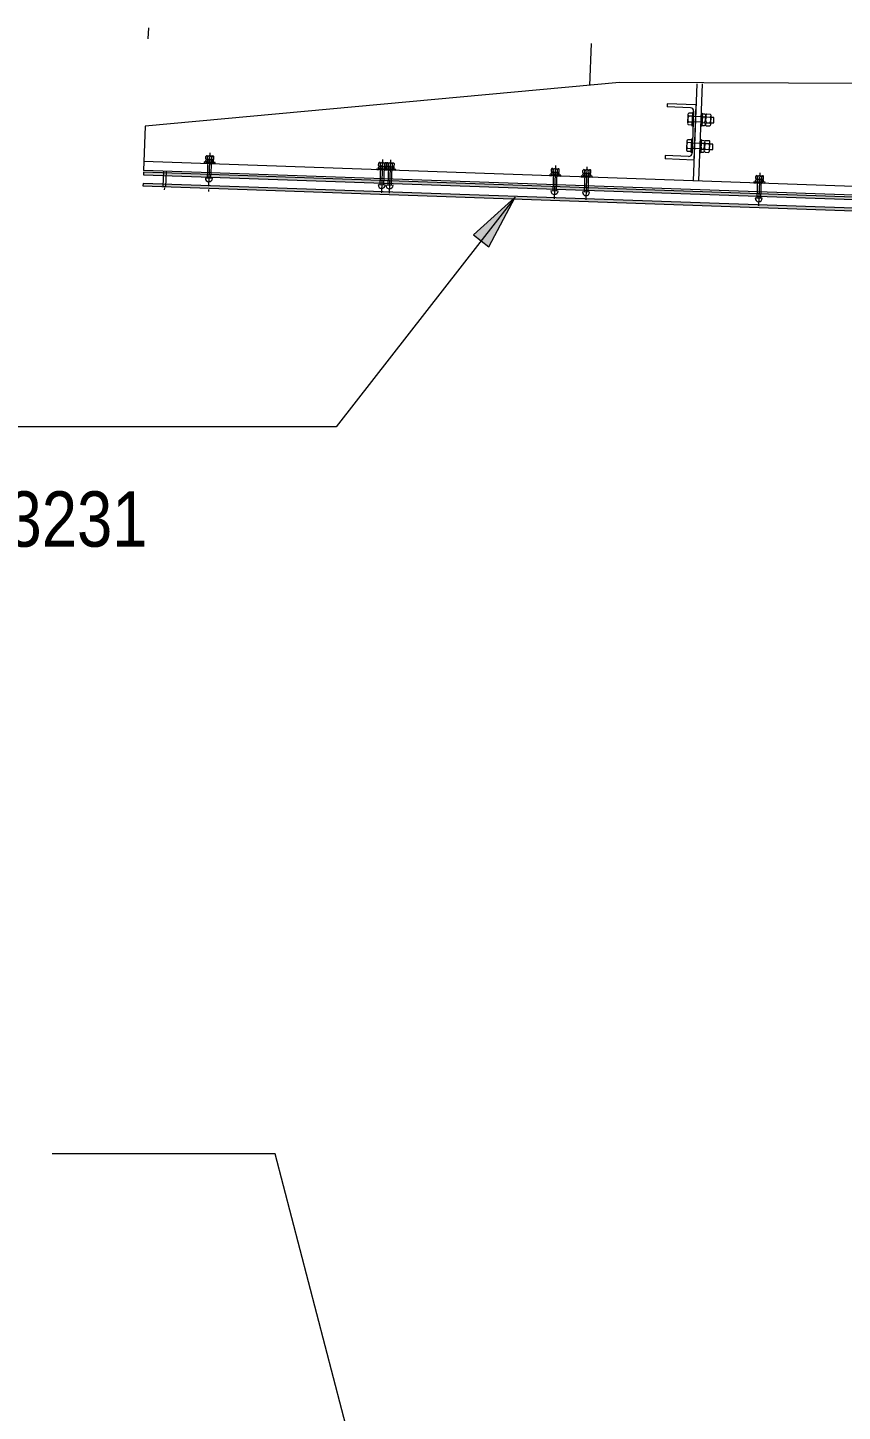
# Model space of a CAD drawing. Header units: metres. Extents: x -1215.1 to -1160.7, y 0 to 26.6.
# Drawn here: x -1185.833 to -1183.994, y 23.45 to 26.576 of the extents above; entities that cross this region are included whole.
import ezdxf

# ---------------------------------------------------------------- set-up
doc = ezdxf.new("R2010")
doc.units = ezdxf.units.M
doc.linetypes.add('JacobsCenter', pattern=[0.015, 0.009, -0.0015, 0.003, -0.0015])
for name, color, linetype, lineweight in [('A-DETL', 7, 'Continuous', 13), ('A-DETL-GENF', 7, 'Continuous', 9), ('G-ANNO-TEXT', 7, 'Continuous', 9)]:
    doc.layers.add(name, color=color, linetype=linetype, lineweight=lineweight)
doc.styles.add('Arial Narrow', font='ARIALN.TTF', dxfattribs={"height": 0.125})

msp = doc.modelspace()

# ---------------------------------------------------------------- hatches: boundary and pattern name
at = {"layer": 'A-DETL-GENF', "true_color": 0xf1f1f1}
for points in [[(-1182.5251, 26.1122), (-1182.5249, 26.1179), (-1185.5729, 26.2244), (-1185.5731, 26.2186), (-1182.714, 26.1188)], [(-1182.5235, 26.1372), (-1182.5233, 26.1429), (-1185.572, 26.2494), (-1185.5722, 26.2436), (-1182.5249, 26.1372)]]:
    msp.add_hatch(color=7, dxfattribs=at).paths.add_polyline_path(points)
at = {"layer": 'G-ANNO-TEXT'}
msp.add_hatch(color=256, dxfattribs=at).paths.add_polyline_path([(-1184.7328, 26.1929), (-1184.827, 26.1079), (-1184.7923, 26.0808)])

# ---------------------------------------------------------------- linework, layer by layer
at = {"layer": 'A-DETL', "color": 7, "lineweight": 9, "true_color": 0xffffff}
for p, q in [((-1185.5608, 26.5761), (-1185.5617, 26.5511)), ((-1184.5615, 26.5403), (-1184.5648, 26.4457)), ((-1185.5247, 26.2144), (-1185.5249, 26.2094)), ((-1185.4248, 26.2109), (-1185.425, 26.2059))]:
    msp.add_line(p, q, dxfattribs=at)
at = {"layer": 'A-DETL', "color": 252, "lineweight": 18, "true_color": 0x888888}
for p, q in [((-1184.4971, 26.4519), (-1185.5682, 26.3536)), ((-1182.2605, 26.4458), (-1184.4971, 26.4519)), ((-1185.5682, 26.3536), (-1185.5718, 26.2536)), ((-1182.3127, 26.1598), (-1185.5711, 26.2736)), ((-1182.3147, 26.1399), (-1185.5718, 26.2536)), ((-1185.4162, 26.2356), (-1185.4322, 26.2362)), ((-1185.0261, 26.2204), (-1185.0421, 26.221)), ((-1185.0086, 26.2198), (-1185.0245, 26.2203)), ((-1184.6361, 26.2068), (-1184.6521, 26.2073)), ((-1184.5649, 26.2043), (-1184.5809, 26.2049)), ((-1184.175, 26.1907), (-1184.191, 26.1912))]:
    msp.add_line(p, q, dxfattribs=at)
at = {"layer": 'A-DETL', "color": 252, "true_color": 0x888888}
for p, q in [((-1184.3231, 26.4495), (-1184.3311, 26.2303)), ((-1184.3111, 26.4494), (-1184.3191, 26.2299)), ((-1184.3898, 26.4044), (-1184.39, 26.3969)), ((-1184.3373, 26.395), (-1184.39, 26.3969)), ((-1184.3248, 26.402), (-1184.3898, 26.4044)), ((-1184.3301, 26.3872), (-1184.3335, 26.2923)), ((-1184.3248, 26.402), (-1184.3294, 26.2771)), ((-1185.429, 26.2869), (-1185.4152, 26.2864)), ((-1185.429, 26.2869), (-1185.4152, 26.2864)), ((-1185.429, 26.2869), (-1185.4152, 26.2864)), ((-1184.3941, 26.287), (-1184.3943, 26.2795)), ((-1184.3413, 26.2851), (-1184.3941, 26.287)), ((-1185.4314, 26.2746), (-1185.4314, 26.276)), ((-1185.4312, 26.28), (-1185.431, 26.2849)), ((-1185.4293, 26.2779), (-1185.4155, 26.2774)), ((-1185.4293, 26.2779), (-1185.4155, 26.2774)), ((-1185.4293, 26.2779), (-1185.4155, 26.2774)), ((-1185.4267, 26.2785), (-1185.4283, 26.2361)), ((-1185.4274, 26.2759), (-1185.4274, 26.2745)), ((-1185.4272, 26.2799), (-1185.427, 26.2848)), ((-1185.4187, 26.2782), (-1185.4203, 26.2358)), ((-1185.4176, 26.2755), (-1185.4176, 26.2741)), ((-1185.4174, 26.2795), (-1185.4172, 26.2844)), ((-1185.4136, 26.274), (-1185.4136, 26.2754)), ((-1185.4134, 26.2794), (-1185.4132, 26.2843)), ((-1185.0413, 26.2594), (-1185.0413, 26.2608)), ((-1185.0411, 26.2648), (-1185.0409, 26.2697)), ((-1185.0392, 26.2627), (-1185.0254, 26.2622)), ((-1185.0392, 26.2627), (-1185.0254, 26.2622)), ((-1185.0392, 26.2627), (-1185.0254, 26.2622)), ((-1185.0388, 26.2716), (-1185.0251, 26.2711)), ((-1185.0388, 26.2716), (-1185.0251, 26.2711)), ((-1185.0388, 26.2716), (-1185.0251, 26.2711)), ((-1185.0366, 26.2633), (-1185.0382, 26.2208)), ((-1185.0373, 26.2606), (-1185.0373, 26.2592)), ((-1185.0371, 26.2646), (-1185.0369, 26.2696)), ((-1185.0286, 26.263), (-1185.0302, 26.2205)), ((-1185.0275, 26.2603), (-1185.0275, 26.2589)), ((-1185.0273, 26.2643), (-1185.0271, 26.2692)), ((-1185.0238, 26.2588), (-1185.0237, 26.2602)), ((-1185.0236, 26.2642), (-1185.0234, 26.2691)), ((-1185.0235, 26.2587), (-1185.0235, 26.2601)), ((-1185.0233, 26.2641), (-1185.0231, 26.269)), ((-1185.0216, 26.2621), (-1185.0079, 26.2616)), ((-1185.0216, 26.2621), (-1185.0079, 26.2616)), ((-1185.0216, 26.2621), (-1185.0079, 26.2616)), ((-1185.0213, 26.271), (-1185.0075, 26.2705)), ((-1185.0213, 26.271), (-1185.0075, 26.2705)), ((-1185.0213, 26.271), (-1185.0075, 26.2705)), ((-1185.0191, 26.2627), (-1185.0206, 26.2202)), ((-1185.0197, 26.26), (-1185.0198, 26.2586)), ((-1185.0196, 26.264), (-1185.0194, 26.2689)), ((-1185.0111, 26.2624), (-1185.0126, 26.2199)), ((-1185.0099, 26.2597), (-1185.01, 26.2583)), ((-1185.0098, 26.2637), (-1185.0096, 26.2686)), ((-1185.006, 26.2581), (-1185.0059, 26.2595)), ((-1185.0058, 26.2635), (-1185.0056, 26.2684)), ((-1184.6512, 26.2512), (-1184.651, 26.2561)), ((-1184.6489, 26.258), (-1184.6351, 26.2575)), ((-1184.6489, 26.258), (-1184.6351, 26.2575)), ((-1184.6489, 26.258), (-1184.6351, 26.2575)), ((-1184.6472, 26.251), (-1184.647, 26.2559)), ((-1184.6374, 26.2506), (-1184.6372, 26.2556)), ((-1184.6334, 26.2505), (-1184.6332, 26.2554)), ((-1184.5777, 26.2555), (-1184.5639, 26.255)), ((-1184.5777, 26.2555), (-1184.5639, 26.255)), ((-1184.5777, 26.2555), (-1184.5639, 26.255)), ((-1184.3294, 26.2771), (-1184.3943, 26.2795)), ((-1184.6514, 26.2458), (-1184.6513, 26.2472)), ((-1184.6492, 26.2491), (-1184.6354, 26.2486)), ((-1184.6492, 26.2491), (-1184.6354, 26.2486)), ((-1184.6492, 26.2491), (-1184.6354, 26.2486)), ((-1184.6467, 26.2497), (-1184.6482, 26.2072)), ((-1184.6473, 26.247), (-1184.6474, 26.2456)), ((-1184.6386, 26.2494), (-1184.6402, 26.2069)), ((-1184.6375, 26.2467), (-1184.6376, 26.2453)), ((-1184.6336, 26.2451), (-1184.6335, 26.2465)), ((-1184.5801, 26.2433), (-1184.5801, 26.2447)), ((-1184.5799, 26.2487), (-1184.5798, 26.2536)), ((-1184.578, 26.2466), (-1184.5642, 26.2461)), ((-1184.578, 26.2466), (-1184.5642, 26.2461)), ((-1184.578, 26.2466), (-1184.5642, 26.2461)), ((-1184.5755, 26.2472), (-1184.577, 26.2047)), ((-1184.5761, 26.2445), (-1184.5761, 26.2431)), ((-1184.5759, 26.2485), (-1184.5758, 26.2535)), ((-1184.5674, 26.2469), (-1184.569, 26.2044)), ((-1184.5663, 26.2442), (-1184.5664, 26.2428)), ((-1184.5662, 26.2482), (-1184.566, 26.2531)), ((-1184.5624, 26.2426), (-1184.5623, 26.244)), ((-1184.5622, 26.248), (-1184.562, 26.2529)), ((-1184.1902, 26.2297), (-1184.1902, 26.2311)), ((-1184.19, 26.2351), (-1184.1898, 26.24)), ((-1184.1881, 26.233), (-1184.1743, 26.2325)), ((-1184.1881, 26.233), (-1184.1743, 26.2325)), ((-1184.1881, 26.233), (-1184.1743, 26.2325)), ((-1184.1877, 26.2419), (-1184.174, 26.2414)), ((-1184.1877, 26.2419), (-1184.174, 26.2414)), ((-1184.1877, 26.2419), (-1184.174, 26.2414)), ((-1184.1855, 26.2336), (-1184.1871, 26.1911)), ((-1184.1862, 26.2309), (-1184.1862, 26.2295)), ((-1184.186, 26.2349), (-1184.1858, 26.2398)), ((-1184.1775, 26.2333), (-1184.1791, 26.1908)), ((-1184.1764, 26.2305), (-1184.1764, 26.2292)), ((-1184.1762, 26.2345), (-1184.176, 26.2395)), ((-1184.1724, 26.229), (-1184.1724, 26.2304)), ((-1184.1722, 26.2344), (-1184.172, 26.2393))]:
    msp.add_line(p, q, dxfattribs=at)
at = {"layer": 'A-DETL', "color": 252, "lineweight": 9, "true_color": 0x888888}
for p, q in [((-1184.3329, 26.3826), (-1184.3408, 26.383)), ((-1184.3328, 26.3841), (-1184.334, 26.3545)), ((-1184.3311, 26.3841), (-1184.3328, 26.3841)), ((-1184.3323, 26.3545), (-1184.3311, 26.3841)), ((-1184.3133, 26.3536), (-1184.3121, 26.3832)), ((-1184.3121, 26.3832), (-1184.3104, 26.3831)), ((-1184.3104, 26.3831), (-1184.3116, 26.3535)), ((-1184.3084, 26.3815), (-1184.3045, 26.3814)), ((-1184.3005, 26.3812), (-1184.2926, 26.3809)), ((-1184.343, 26.3797), (-1184.3438, 26.36)), ((-1184.3339, 26.356), (-1184.3419, 26.3564)), ((-1184.3337, 26.3627), (-1184.3416, 26.363)), ((-1184.3331, 26.376), (-1184.3411, 26.3763)), ((-1184.334, 26.3545), (-1184.3323, 26.3545)), ((-1184.3145, 26.3624), (-1184.3322, 26.3632)), ((-1184.3141, 26.3744), (-1184.3315, 26.3751)), ((-1184.3116, 26.3535), (-1184.3133, 26.3536)), ((-1184.3096, 26.3549), (-1184.3055, 26.3548)), ((-1184.3093, 26.3616), (-1184.3053, 26.3614)), ((-1184.3087, 26.3749), (-1184.3048, 26.3747)), ((-1184.3016, 26.3546), (-1184.2937, 26.3543)), ((-1184.3014, 26.3612), (-1184.2934, 26.3609)), ((-1184.3008, 26.3746), (-1184.2929, 26.3742)), ((-1184.2915, 26.3575), (-1184.2907, 26.3775)), ((-1184.2906, 26.3611), (-1184.2846, 26.3608)), ((-1184.2841, 26.3728), (-1184.2901, 26.3731)), ((-1184.2846, 26.3608), (-1184.2841, 26.3728)), ((-1184.3454, 26.3198), (-1184.3462, 26.3001)), ((-1184.3353, 26.3227), (-1184.3432, 26.323)), ((-1184.3352, 26.3242), (-1184.3364, 26.2946)), ((-1184.3336, 26.3241), (-1184.3352, 26.3242)), ((-1184.3347, 26.2945), (-1184.3336, 26.3241)), ((-1184.3158, 26.2936), (-1184.3145, 26.3232)), ((-1184.3145, 26.3232), (-1184.3129, 26.3232)), ((-1184.3129, 26.3232), (-1184.3141, 26.2936)), ((-1184.3109, 26.3216), (-1184.307, 26.3214)), ((-1184.303, 26.3212), (-1184.295, 26.3209)), ((-1184.3364, 26.2961), (-1184.3443, 26.2964)), ((-1184.3361, 26.3027), (-1184.344, 26.303)), ((-1184.3356, 26.3161), (-1184.3435, 26.3164)), ((-1184.3364, 26.2946), (-1184.3347, 26.2945)), ((-1184.3163, 26.3145), (-1184.3339, 26.3152)), ((-1184.3167, 26.3025), (-1184.3331, 26.3031)), ((-1184.3141, 26.2936), (-1184.3158, 26.2936)), ((-1184.312, 26.295), (-1184.308, 26.2948)), ((-1184.3117, 26.3016), (-1184.3078, 26.3014)), ((-1184.3112, 26.3149), (-1184.3072, 26.3148)), ((-1184.3041, 26.2946), (-1184.2961, 26.2943)), ((-1184.3038, 26.3013), (-1184.2959, 26.3009)), ((-1184.3033, 26.3146), (-1184.2953, 26.3143)), ((-1184.294, 26.2975), (-1184.2932, 26.3175)), ((-1184.293, 26.3011), (-1184.287, 26.3009)), ((-1184.2866, 26.3128), (-1184.2926, 26.3131)), ((-1184.287, 26.3009), (-1184.2866, 26.3128)), ((-1185.4101, 26.2718), (-1185.4351, 26.2728)), ((-1185.4351, 26.2728), (-1185.4351, 26.2708)), ((-1185.4351, 26.2708), (-1185.4102, 26.2698)), ((-1185.4102, 26.2698), (-1185.4101, 26.2718)), ((-1185.02, 26.2566), (-1185.045, 26.2575)), ((-1185.045, 26.2575), (-1185.045, 26.2555)), ((-1185.045, 26.2555), (-1185.0201, 26.2546)), ((-1185.0274, 26.2569), (-1185.0275, 26.2549)), ((-1185.0025, 26.256), (-1185.0274, 26.2569)), ((-1185.0201, 26.2546), (-1185.02, 26.2566)), ((-1185.0025, 26.254), (-1185.0025, 26.256)), ((-1185.5729, 26.2244), (-1185.5731, 26.2186)), ((-1182.5249, 26.1179), (-1185.5729, 26.2244)), ((-1185.572, 26.2494), (-1185.5722, 26.2436)), ((-1185.5722, 26.2436), (-1182.5235, 26.1372)), ((-1182.5233, 26.1429), (-1185.572, 26.2494)), ((-1185.0275, 26.2549), (-1185.0025, 26.254)), ((-1184.655, 26.2439), (-1184.6551, 26.2419)), ((-1184.6551, 26.2419), (-1184.6301, 26.241)), ((-1184.63, 26.243), (-1184.655, 26.2439)), ((-1184.6301, 26.241), (-1184.63, 26.243)), ((-1184.5838, 26.2414), (-1184.5839, 26.2394)), ((-1184.5839, 26.2394), (-1184.5589, 26.2385)), ((-1184.5588, 26.2405), (-1184.5838, 26.2414)), ((-1184.5589, 26.2385), (-1184.5588, 26.2405)), ((-1184.1689, 26.2269), (-1184.1939, 26.2278)), ((-1184.1939, 26.2278), (-1184.1939, 26.2258)), ((-1184.1939, 26.2258), (-1184.169, 26.2249)), ((-1184.169, 26.2249), (-1184.1689, 26.2269)), ((-1185.5731, 26.2186), (-1182.5251, 26.1122)), ((-1185.5221, 26.2168), (-1185.5281, 26.2171))]:
    msp.add_line(p, q, dxfattribs=at)
at = {"layer": 'A-DETL', "color": 252, "linetype": 'JacobsCenter', "lineweight": 9, "true_color": 0x888888}
for p, q in [((-1185.4222, 26.2934), (-1185.4249, 26.2184)), ((-1185.032, 26.2781), (-1185.0348, 26.2032)), ((-1185.0145, 26.2775), (-1185.0173, 26.2026)), ((-1184.6421, 26.2645), (-1184.6449, 26.1896)), ((-1184.5709, 26.262), (-1184.5736, 26.1871)), ((-1185.5268, 26.252), (-1185.5281, 26.2171)), ((-1185.5208, 26.2518), (-1185.5221, 26.2168)), ((-1184.1809, 26.2484), (-1184.1837, 26.1735))]:
    msp.add_line(p, q, dxfattribs=at)
at = {"layer": 'A-DETL', "color": 252, "lineweight": 9, "true_color": 0x888888}
for centre, radius, start, end in [((-1184.3392, 26.3796), 0.00373, 114.975, 240.5361), ((-1184.3069, 26.3781), 0.00373, 114.8325, 240.3936), ((-1184.3063, 26.3781), 0.00373, 294.8325, 61.5509), ((-1184.299, 26.3778), 0.00373, 114.8325, 240.3936), ((-1184.2944, 26.3776), 0.00373, 294.8325, 60.3936), ((-1184.34, 26.3596), 0.00373, 114.975, 240.5361), ((-1184.3314, 26.3693), 0.012, 144.003, 211.5081), ((-1184.3077, 26.3582), 0.00373, 114.8325, 240.3936), ((-1184.299, 26.3678), 0.012, 143.8605, 211.3656), ((-1184.3072, 26.3582), 0.00373, 295.7317, 60.3936), ((-1184.315, 26.3685), 0.012, 323.8605, 31.3656), ((-1184.2998, 26.3578), 0.00373, 114.8325, 240.3936), ((-1184.2911, 26.3675), 0.012, 143.8605, 211.3656), ((-1184.2953, 26.3577), 0.00373, 294.8325, 60.3936), ((-1184.3031, 26.368), 0.012, 323.8605, 31.3656), ((-1184.3417, 26.3196), 0.00373, 114.975, 240.5361), ((-1184.3093, 26.3182), 0.00373, 114.8325, 240.3936), ((-1184.3088, 26.3182), 0.00373, 294.8325, 61.5509), ((-1184.3014, 26.3179), 0.00373, 114.8325, 240.3936), ((-1184.2969, 26.3177), 0.00373, 294.8325, 60.3936), ((-1184.3424, 26.2997), 0.00373, 114.975, 240.5361), ((-1184.3338, 26.3093), 0.012, 144.003, 211.5081), ((-1184.3102, 26.2982), 0.00373, 114.8325, 240.3936), ((-1184.3015, 26.3079), 0.012, 143.8605, 211.3656), ((-1184.3096, 26.2982), 0.00373, 295.7317, 60.3936), ((-1184.3175, 26.3085), 0.012, 323.8605, 31.3656), ((-1184.3022, 26.2979), 0.00373, 114.8325, 240.3936), ((-1184.2936, 26.3075), 0.012, 143.8605, 211.3656), ((-1184.2977, 26.2977), 0.00373, 294.8325, 60.3936), ((-1184.3056, 26.308), 0.012, 323.8605, 31.3656)]:
    msp.add_arc(centre, radius, start, end, dxfattribs=at)
at = {"layer": 'A-DETL', "color": 252, "true_color": 0x888888}
for centre, radius, start, end in [((-1184.3375, 26.3875), 0.0075, 357.8981, 87.8981), ((-1185.429, 26.2849), 0.002, 357.8739, 177.8739), ((-1185.4222, 26.2816), 0.005, 9.2295, 166.5183), ((-1184.341, 26.2926), 0.0075, 267.8981, 357.8981), ((-1185.4294, 26.2759), 0.002, 357.8739, 177.8739), ((-1185.4294, 26.2746), 0.002, 177.8739, 357.8739), ((-1185.4292, 26.2799), 0.002, 177.8739, 357.8739), ((-1185.4226, 26.2707), 0.00701, 43.4843, 132.2635), ((-1185.4223, 26.2793), 0.00701, 223.4843, 312.2635), ((-1185.4222, 26.2827), 0.005, 189.2295, 346.5183), ((-1185.4156, 26.2754), 0.002, 357.8739, 177.8739), ((-1185.4156, 26.274), 0.002, 177.8739, 357.8739), ((-1185.4154, 26.2794), 0.002, 177.8739, 357.8739), ((-1185.4152, 26.2844), 0.002, 357.8739, 177.8739), ((-1185.0393, 26.2607), 0.002, 357.8739, 177.8739), ((-1185.0393, 26.2593), 0.002, 177.8739, 357.8739), ((-1185.0391, 26.2647), 0.002, 177.8739, 357.8739), ((-1185.0389, 26.2696), 0.002, 357.8739, 177.8739), ((-1185.0325, 26.2554), 0.00701, 43.4843, 132.2635), ((-1185.0322, 26.2641), 0.00701, 223.4843, 312.2635), ((-1185.0321, 26.2664), 0.005, 9.2295, 166.5183), ((-1185.0321, 26.2674), 0.005, 189.2295, 346.5183), ((-1185.0255, 26.2602), 0.002, 357.8739, 177.8739), ((-1185.0255, 26.2588), 0.002, 177.8739, 357.8739), ((-1185.0253, 26.2642), 0.002, 177.8739, 357.8739), ((-1185.0251, 26.2691), 0.002, 357.8739, 177.8739), ((-1185.0218, 26.2587), 0.002, 177.8739, 357.8739), ((-1185.0217, 26.2601), 0.002, 357.8739, 177.8739), ((-1185.0216, 26.2641), 0.002, 177.8739, 357.8739), ((-1185.0214, 26.269), 0.002, 357.8739, 177.8739), ((-1185.0147, 26.2635), 0.00701, 223.4843, 312.2635), ((-1185.015, 26.2548), 0.00701, 43.4843, 132.2635), ((-1185.0146, 26.2658), 0.005, 9.2295, 166.5183), ((-1185.0146, 26.2668), 0.005, 189.2295, 346.5183), ((-1185.008, 26.2582), 0.002, 177.8739, 357.8739), ((-1185.0079, 26.2596), 0.002, 357.8739, 177.8739), ((-1185.0078, 26.2636), 0.002, 177.8739, 357.8739), ((-1185.0076, 26.2685), 0.002, 357.8739, 177.8739), ((-1184.649, 26.256), 0.002, 357.8739, 177.8739), ((-1184.6422, 26.2528), 0.005, 9.2295, 166.5183), ((-1184.6352, 26.2555), 0.002, 357.8739, 177.8739), ((-1184.5778, 26.2535), 0.002, 357.8739, 177.8739), ((-1184.571, 26.2503), 0.005, 9.2295, 166.5183), ((-1184.6494, 26.2457), 0.002, 177.8739, 357.8739), ((-1184.6493, 26.2471), 0.002, 357.8739, 177.8739), ((-1184.6492, 26.2511), 0.002, 177.8739, 357.8739), ((-1184.6423, 26.2505), 0.00701, 223.4843, 312.2635), ((-1184.6426, 26.2418), 0.00701, 43.4843, 132.2635), ((-1184.6422, 26.2538), 0.005, 189.2295, 346.5183), ((-1184.6356, 26.2452), 0.002, 177.8739, 357.8739), ((-1184.6355, 26.2466), 0.002, 357.8739, 177.8739), ((-1184.6354, 26.2506), 0.002, 177.8739, 357.8739), ((-1184.5781, 26.2446), 0.002, 357.8739, 177.8739), ((-1184.5781, 26.2432), 0.002, 177.8739, 357.8739), ((-1184.5779, 26.2486), 0.002, 177.8739, 357.8739), ((-1184.5714, 26.2393), 0.00701, 43.4843, 132.2635), ((-1184.5711, 26.248), 0.00701, 223.4843, 312.2635), ((-1184.5709, 26.2513), 0.005, 189.2295, 346.5183), ((-1184.5644, 26.2427), 0.002, 177.8739, 357.8739), ((-1184.5643, 26.2441), 0.002, 357.8739, 177.8739), ((-1184.5642, 26.2481), 0.002, 177.8739, 357.8739), ((-1184.564, 26.253), 0.002, 357.8739, 177.8739), ((-1184.1882, 26.231), 0.002, 357.8739, 177.8739), ((-1184.1882, 26.2296), 0.002, 177.8739, 357.8739), ((-1184.188, 26.235), 0.002, 177.8739, 357.8739), ((-1184.1878, 26.2399), 0.002, 357.8739, 177.8739), ((-1184.1814, 26.2257), 0.00701, 43.4843, 132.2635), ((-1184.1811, 26.2343), 0.00701, 223.4843, 312.2635), ((-1184.181, 26.2367), 0.005, 9.2295, 166.5183), ((-1184.181, 26.2377), 0.005, 189.2295, 346.5183), ((-1184.1744, 26.2305), 0.002, 357.8739, 177.8739), ((-1184.1744, 26.2291), 0.002, 177.8739, 357.8739), ((-1184.1742, 26.2345), 0.002, 177.8739, 357.8739), ((-1184.174, 26.2394), 0.002, 357.8739, 177.8739)]:
    msp.add_arc(centre, radius, start, end, dxfattribs=at)
at = {"layer": 'A-DETL', "color": 252, "lineweight": 18, "true_color": 0x888888}
for centre in [(-1185.4242, 26.236), (-1185.0341, 26.2207), (-1185.0165, 26.2201), (-1184.6441, 26.2071), (-1184.5729, 26.2046), (-1184.183, 26.191)]:
    msp.add_arc(centre, 0.008, 178.4776, 357.3283, dxfattribs=at)
at = {"layer": 'G-ANNO-TEXT'}
for p, q in [((-1184.7328, 26.1929), (-1185.1369, 25.6744)), ((-1184.7328, 26.1929), (-1184.827, 26.1079)), ((-1184.7923, 26.0808), (-1184.7328, 26.1929)), ((-1184.827, 26.1079), (-1184.7923, 26.0808)), ((-1185.2971, 25.6744), (-1186.0604, 25.6744)), ((-1185.1369, 25.6744), (-1185.2971, 25.6744)), ((-1185.7747, 24.0322), (-1185.7779, 24.0322)), ((-1185.2745, 24.0322), (-1185.7747, 24.0322)), ((-1184.7796, 22.133), (-1185.2745, 24.0322))]:
    msp.add_line(p, q, dxfattribs=at)

# ---------------------------------------------------------------- texts
at = {"layer": 'G-ANNO-TEXT', "insert": (-1187.6633, 25.5286), "char_height": 0.125, "attachment_point": 1, "style": 'Arial Narrow', "bg_fill": 3, "box_fill_scale": 1, "bg_fill_color": 256, "bg_fill_true_color": 13158600, "bg_fill_transparency": 0}
msp.add_mtext('REFER TO SHEET No. 2873231 ', dxfattribs=at)

doc.saveas('drawing.dxf')
